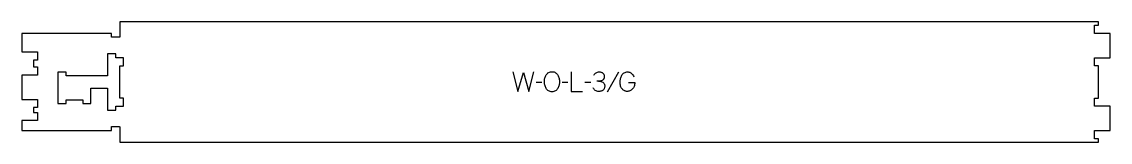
# Model space of a CAD drawing. Extents: x 0 to 1668, y 0 to 186.
import ezdxf

# ---------------------------------------------------------------- set-up
doc = ezdxf.new("R2010")
doc.units = 0
for name, color, linetype in [('1_ANYTOOL_1MMDEEP_LABELS_S', 2, 'CONTINUOUS'), ('3_ANYTOOL_CUTTHROUGH_INSID', 4, 'CONTINUOUS'), ('4_ANYTOOL_CUTTHROUGH_OUTSI', 5, 'CONTINUOUS')]:
    doc.layers.add(name, color=color, linetype=linetype)

msp = doc.modelspace()

# ---------------------------------------------------------------- linework, layer by layer
at = {"layer": '1_ANYTOOL_1MMDEEP_LABELS_S'}
for p, q in [((914.055378, 107.766111), (896.869664, 76.994683)), ((796.626806, 92.123254), (787.841092, 92.03754)), ((836.655378, 92.123254), (827.869664, 92.03754)), ((871.541092, 92.123254), (862.755378, 92.03754))]:
    msp.add_line(p, q, dxfattribs=at)
for points in [[(752.269664, 108.23754), (759.983949, 78.23754), (768.426806, 107.33754), (776.912521, 78.23754), (784.412521, 108.23754)], [(841.798235, 108.23754), (841.798235, 78.23754), (858.898235, 78.23754)]]:
    msp.add_lwpolyline(points, dxfattribs=at)
msp.add_lwpolyline([(812.698235, 108.580397, -0.064784), (815.37219, 108.232476, -0.088904), (817.798235, 107.101825, -0.05419), (819.7208, 105.409695, -0.051179), (821.248235, 103.351825, -0.041653), (822.430434, 100.923053, -0.036749), (823.219664, 98.33754, -0.024892), (823.677443, 95.718277, -0.030823), (823.841092, 93.066111, -0.034269), (823.664572, 90.493615, -0.031918), (823.150021, 87.966111, -0.031725), (822.261834, 85.356715, -0.026303), (821.076806, 82.866111, -0.058719), (819.553026, 80.704364, -0.077745), (817.514306, 79.041111, -0.077243), (815.027318, 78.062274, -0.055252), (812.355378, 77.766111, -0.054051), (809.601453, 78.06469, -0.077615), (807.035735, 79.06254, -0.078558), (804.960662, 80.749613, -0.060481), (803.419664, 82.951825, -0.02629), (802.233003, 85.491045, -0.031299), (801.346449, 88.148254, -0.031469), (800.831411, 90.73507, -0.033416), (800.655378, 93.366111, -0.032847), (800.834056, 96.08306, -0.035049), (801.378592, 98.75004, -0.03503), (802.294566, 101.327079, -0.032231), (803.548235, 103.758968, -0.062518), (805.170124, 105.826063, -0.074052), (807.282164, 107.37504, -0.072322), (809.909017, 108.305931, -0.049083)], format="xyb", close=True, dxfattribs=at)
for points in [[(876.512521, 103.308968, -0.060092), (877.900738, 105.395102, -0.080583), (879.801806, 107.005397, -0.079919), (882.157872, 107.953162, -0.055798), (884.698235, 108.23754, -0.035013), (886.254135, 108.128452, -0.047512), (887.767878, 107.766111, -0.048382), (889.057303, 107.180071, -0.050886), (890.205378, 106.351825, -0.060051), (891.131282, 105.305038, -0.058597), (891.785735, 104.069683, -0.056917), (892.181865, 102.558767, -0.03878), (892.283949, 100.994683, -0.02544), (892.220934, 99.756966, -0.041152), (891.994664, 98.541111, -0.042175), (891.65085, 97.60084, -0.059142), (891.126806, 96.751825, -0.068767), (889.83611, 95.519331, -0.072211), (888.255378, 94.694683, -0.043093), (886.428266, 94.22709, -0.035742), (884.548235, 94.051825, -0.002283), (882.694771, 94.020433, -0.003092), (880.841092, 94.008968)], [(929.269664, 92.03754), (939.041092, 91.994683, -0.031732), (938.772981, 88.987281, -0.048764), (938.028592, 86.069683, -0.050291), (936.918879, 83.759175, -0.060119), (935.333949, 81.751825, -0.036578), (933.60193, 80.265409, -0.050793), (931.642878, 79.105397, -0.051881), (929.689861, 78.437652, -0.053919), (927.641092, 78.194683, -0.055881), (925.605945, 78.401627, -0.055271), (923.666092, 79.051825, -0.05403), (921.740116, 80.211019, -0.038531), (920.055378, 81.708968, -0.067281), (918.507664, 83.819982, -0.049165), (917.483949, 86.241111, -0.047412), (916.811023, 89.44503, -0.028075), (916.626806, 92.723254, -0.03109), (916.794333, 95.414834, -0.031496), (917.296449, 98.064325, -0.031425), (918.147322, 100.69257, -0.02824), (919.305378, 103.201825, -0.064555), (920.834181, 105.35335, -0.078906), (922.900021, 106.978611, -0.076878), (925.523622, 107.953161, -0.050594), (928.326806, 108.23754, -0.039946), (929.986367, 108.104743, -0.052714), (931.589306, 107.669683, -0.053511), (932.972504, 106.954348, -0.05153), (934.176806, 105.966111, -0.040443), (936.21703, 103.54297, -0.04035), (937.841092, 100.823254)], [(883.626806, 94.008968, -0.052004), (886.959889, 93.496166, -0.057563), (890.098235, 92.273254, -0.070633), (891.372771, 91.348651, -0.079113), (892.316092, 90.092897, -0.075641), (892.89288, 88.438039, -0.046128), (893.055378, 86.680397, -0.033924), (892.921781, 84.713622, -0.057836), (892.433949, 82.81254, -0.060832), (891.674972, 81.383565, -0.072757), (890.569664, 80.208968, -0.05358), (889.175072, 79.327887, -0.043301), (887.633949, 78.730397, -0.042335), (885.735461, 78.348147, -0.028525), (883.798235, 78.23754, -0.059964), (881.086734, 78.563898, -0.089395), (878.612521, 79.66254, -0.089624), (876.688353, 81.546986, -0.061164), (875.398235, 83.93754)]]:
    msp.add_lwpolyline(points, format="xyb", dxfattribs=at)
at = {"layer": '3_ANYTOOL_CUTTHROUGH_INSID'}
msp.add_lwpolyline([(55.500029, 108.000002), (55.500029, 59.500002), (68.000029, 59.500002), (68.000029, 65.500002), (93.500029, 65.500002), (93.500029, 59.500002), (106.000029, 59.500002), (106.000029, 65.750002), (106.000029, 83.500002), (131.500029, 83.500002), (131.500029, 49.544255), (144.000029, 49.544255), (144.000029, 55.544255), (149.750029, 55.544253), (156, 55.544253), (156, 68.044253), (150, 68.044253), (150, 117.544253), (156, 117.544253), (156, 130.044253), (149.75, 130.044253), (144.000029, 130.044255), (144.000029, 136.044255), (131.500029, 136.044255), (131.500029, 102.000002), (68.000029, 102.000002), (68.000029, 108.000002)], close=True, dxfattribs=at)
at = {"layer": '4_ANYTOOL_CUTTHROUGH_OUTSI'}
msp.add_lwpolyline([(150, 23.838506), (150, 0), (449.75, 0), (749.75, 0), (1349.75, 0), (1649.5, 0), (1649.5, 5.5), (1643.75, 5.5, -0.414214), (1643.5, 5.75), (1643.5, 17.75, -0.414214), (1643.75, 18), (1667.5, 18), (1667.5, 55.5), (1643.75, 55.5, -0.414214), (1643.5, 55.75), (1643.5, 67.75, -0.414214), (1643.75, 68), (1649.5, 68), (1649.5, 117.5), (1643.75, 117.5, -0.414214), (1643.5, 117.75), (1643.5, 129.75, -0.414214), (1643.75, 130), (1667.5, 130), (1667.5, 167.5), (1643.75, 167.5, -0.414214), (1643.5, 167.75), (1643.5, 179.75, -0.414214), (1643.75, 180), (1649.5, 180), (1649.5, 185.5), (1349.75, 185.5), (1049.75, 185.5), (749.75, 185.5), (449.75, 185.5), (150, 185.5), (150, 161.838506, -0.414214), (149.75, 161.588506), (137.75, 161.588506, -0.414214), (137.5, 161.838506), (137.5, 167.588506), (0, 167.588506), (0, 138.911506), (23.75, 138.911506, -0.414214), (24, 138.661506), (24, 126.661506, -0.414214), (23.75, 126.411506), (18, 126.411506), (18, 115.911506), (23.75, 115.911506, -0.414214), (24, 115.661506), (24, 103.661506, -0.414214), (23.75, 103.411506), (0, 103.411506), (0, 66.000506), (23.75, 66.000506, -0.414214), (24, 65.750506), (24, 53.750506, -0.414214), (23.75, 53.500506), (18, 53.500506), (18, 45.911506), (23.75, 45.911506, -0.414214), (24, 45.661506), (24, 33.661506, -0.414214), (23.75, 33.411506), (0, 33.411506), (0, 18.088506), (137.5, 18.088506), (137.5, 23.838506, -0.414214), (137.75, 24.088506), (149.75, 24.088506, -0.414214)], format="xyb", close=True, dxfattribs=at)

doc.saveas('drawing.dxf')
